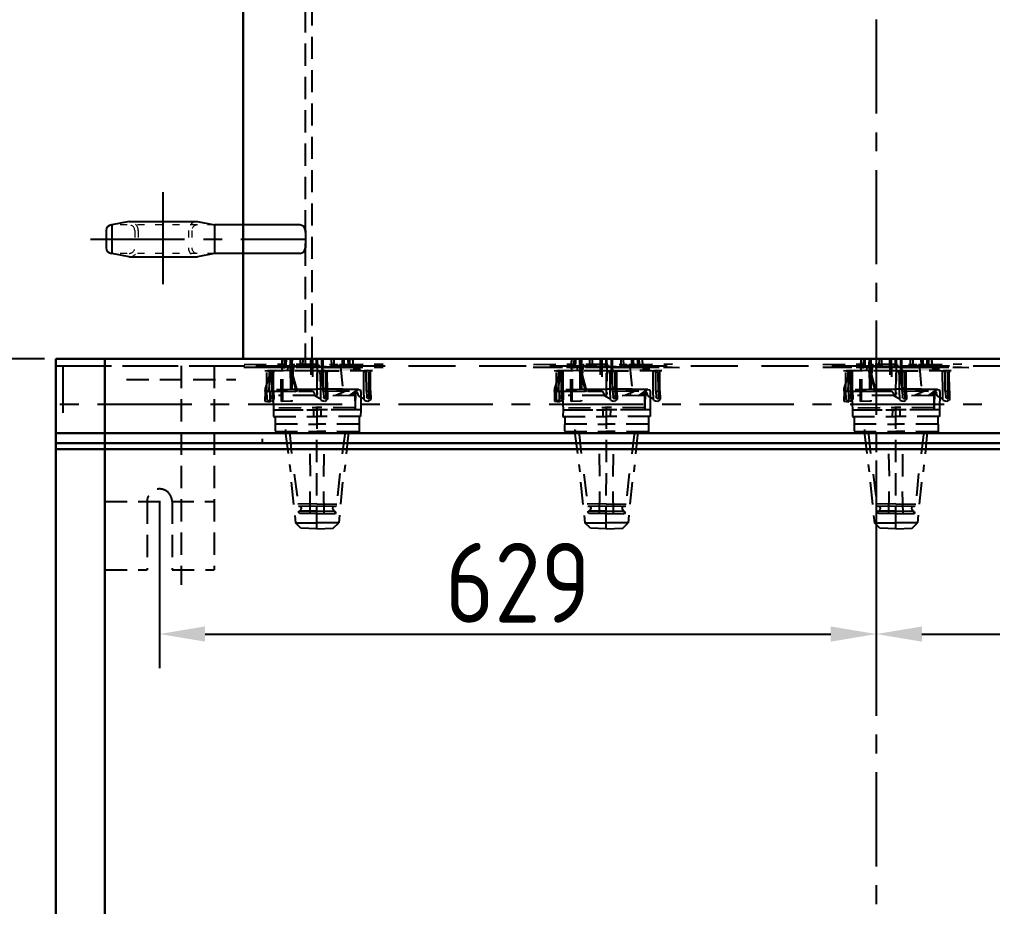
# Model space of a CAD drawing. Header units: millimetres. Extents: x 70841 to 133731, y -170061 to -164340.
# Drawn here: x 127079 to 127933, y -169022 to -168244 of the extents above; entities that cross this region are included whole.
import ezdxf

# ---------------------------------------------------------------- set-up
doc = ezdxf.new("R2010")
doc.units = ezdxf.units.MM
doc.header["$LTSCALE"] = 13
for name, pattern in [('ACAD_ISO03W100', [1.18, 0.47, -0.71]), ('CENTERX2', [101.6, 63.5, -12.7, 12.7, -12.7]), ('DASHED', [0.75, 0.5, -0.25]), ('HIDDEN', [9.525, 6.35, -3.175])]:
    doc.linetypes.add(name, pattern=pattern)
for name, color, linetype in [('1', 4, 'Continuous'), ('粗实线', 4, 'Continuous'), ('细实线', 2, 'Continuous'), ('虚线', 6, 'HIDDEN'), ('铁心虚线', 1, 'DASHED')]:
    doc.layers.add(name, color=color, linetype=linetype)
doc.layers.add('标注、文本', color=3, linetype='Continuous', lineweight=25)
doc.styles.get("Standard").update_dxf_attribs({"font": 'gbenor.shx', "bigfont": 'gbcbig.shx'})
doc.dimstyles.new('1-15', dxfattribs={"dimscale": 20, "dimtxt": 3.5, "dimasz": 2, "dimexe": 1.5, "dimexo": 0.5, "dimgap": 0.5, "dimtad": 1, "dimtoh": 1, "dimdec": 1, "dimdsep": 46, "dimtxsty": 'Standard', "dimcen": 2.5, "dimclrd": 3, "dimclre": 3, "dimclrt": 3, "dimadec": 0, "dimazin": 2, "dimtfac": 1, "dimtdec": 1, "dimtmove": 0, "dimatfit": 2, "dimfxl": 1, "dimarcsym": 0})

# ---------------------------------------------------------------- blocks, each defined once
blk = doc.blocks.new('*D1751')
at = {"layer": 'Defpoints', "color": 0, "transparency": 16777216}
for p in [(127013.43, -168541.39), (127110.77, -168541.39), (127110.77, -169066.39)]:
    blk.add_point(p, dxfattribs=at)
at = {"layer": '标注、文本', "color": 3, "lineweight": -2, "transparency": 16777216}
for p, q in [((127100.77, -168541.39), (126983.43, -168541.39)), ((127013.43, -169026.39), (127013.43, -168581.39)), ((127100.77, -169066.39), (126983.43, -169066.39))]:
    blk.add_line(p, q, dxfattribs=at)
at = {"layer": '标注、文本', "color": 3, "transparency": 16777216}
for points in [[(127006.76, -168581.39), (127020.1, -168581.39), (127013.43, -168541.39)], [(127006.76, -169026.39), (127020.1, -169026.39), (127013.43, -169066.39)]]:
    blk.add_solid(points, dxfattribs=at)
at = {"layer": '标注、文本', "color": 3, "transparency": 16777216, "insert": (126968.43, -168803.89), "char_height": 70, "attachment_point": 5, "rotation": 90}
blk.add_mtext('525', dxfattribs=at)
blk = doc.blocks.new('*D1752')
at = {"layer": 'Defpoints', "color": 0, "transparency": 16777216}
for p in [(127275.27, -167748.39), (126856.66, -169066.39), (127275.27, -169066.39)]:
    blk.add_point(p, dxfattribs=at)
at = {"layer": '标注、文本', "color": 3, "lineweight": -2, "transparency": 16777216}
for p, q in [((127265.27, -167748.39), (126826.66, -167748.39)), ((126856.66, -167788.39), (126856.66, -169026.39)), ((127265.27, -169066.39), (126826.66, -169066.39))]:
    blk.add_line(p, q, dxfattribs=at)
at = {"layer": '标注、文本', "color": 3, "transparency": 16777216}
for points in [[(126849.99, -167788.39), (126863.33, -167788.39), (126856.66, -167748.39)], [(126849.99, -169026.39), (126863.33, -169026.39), (126856.66, -169066.39)]]:
    blk.add_solid(points, dxfattribs=at)
at = {"layer": '标注、文本', "color": 3, "transparency": 16777216, "insert": (126811.66, -168407.39), "char_height": 70, "attachment_point": 5, "rotation": 90}
blk.add_mtext('1318', dxfattribs=at)
blk = doc.blocks.new('*D1754')
at = {"layer": 'Defpoints', "color": 0, "transparency": 16777216}
for p in [(127201.77, -168666.39), (127830.77, -168666.39), (127830.77, -168782.67)]:
    blk.add_point(p, dxfattribs=at)
at = {"layer": '标注、文本', "color": 3, "lineweight": -2, "transparency": 16777216}
for p, q in [((127201.77, -168676.39), (127201.77, -168812.67)), ((127830.77, -168676.39), (127830.77, -168812.67)), ((127241.77, -168782.67), (127790.77, -168782.67))]:
    blk.add_line(p, q, dxfattribs=at)
at = {"layer": '标注、文本', "color": 3, "transparency": 16777216}
for points in [[(127241.77, -168776), (127241.77, -168789.34), (127201.77, -168782.67)], [(127790.77, -168776), (127790.77, -168789.34), (127830.77, -168782.67)]]:
    blk.add_solid(points, dxfattribs=at)
at = {"layer": '标注、文本', "color": 3, "transparency": 16777216, "insert": (127516.27, -168737.67), "char_height": 70, "attachment_point": 5}
blk.add_mtext('629', dxfattribs=at)
blk = doc.blocks.new('*D1755')
at = {"layer": 'Defpoints', "color": 0, "transparency": 16777216}
for p in [(127830.77, -168620.35), (128459.77, -168666.39), (128459.77, -168782.67)]:
    blk.add_point(p, dxfattribs=at)
at = {"layer": '标注、文本', "color": 3, "lineweight": -2, "transparency": 16777216}
for p, q in [((127830.77, -168630.35), (127830.77, -168812.67)), ((128459.77, -168676.39), (128459.77, -168812.67)), ((127870.77, -168782.67), (128419.77, -168782.67))]:
    blk.add_line(p, q, dxfattribs=at)
at = {"layer": '标注、文本', "color": 3, "transparency": 16777216}
for points in [[(127870.77, -168776), (127870.77, -168789.34), (127830.77, -168782.67)], [(128419.77, -168776), (128419.77, -168789.34), (128459.77, -168782.67)]]:
    blk.add_solid(points, dxfattribs=at)
at = {"layer": '标注、文本', "color": 3, "transparency": 16777216, "insert": (128145.27, -168737.67), "char_height": 70, "attachment_point": 5}
blk.add_mtext('629', dxfattribs=at)
blk = doc.blocks.new('*D1766')
at = {"layer": 'Defpoints', "color": 0, "transparency": 16777216}
for p in [(126713.88, -167470.39), (127365.77, -167470.39), (127110.77, -169066.39)]:
    blk.add_point(p, dxfattribs=at)
at = {"layer": '标注、文本', "color": 3, "lineweight": -2, "transparency": 16777216}
for p, q in [((127355.77, -167470.39), (126683.88, -167470.39)), ((126713.88, -169026.39), (126713.88, -167510.39)), ((127100.77, -169066.39), (126683.88, -169066.39))]:
    blk.add_line(p, q, dxfattribs=at)
at = {"layer": '标注、文本', "color": 3, "transparency": 16777216}
for points in [[(126707.21, -167510.39), (126720.54, -167510.39), (126713.88, -167470.39)], [(126707.21, -169026.39), (126720.54, -169026.39), (126713.88, -169066.39)]]:
    blk.add_solid(points, dxfattribs=at)
at = {"layer": '标注、文本', "color": 3, "transparency": 16777216, "insert": (126668.88, -168268.39), "char_height": 70, "attachment_point": 5, "rotation": 90}
blk.add_mtext('1596', dxfattribs=at)

msp = doc.modelspace()

# ---------------------------------------------------------------- hatches: boundary and pattern name
at = {"layer": '铁心虚线', "ltscale": 3}
h = msp.add_hatch(color=6, dxfattribs=at)
h.dxf.hatch_style = 2
h.paths.add_polyline_path([(127339.755, -168548.242), (127371.087, -168548.292), (127371.885, -168551.75)])
h = msp.add_hatch(color=6, dxfattribs=at)
h.dxf.hatch_style = 2
h.paths.add_polyline_path([(127339.755, -168548.242), (127340.553, -168551.699), (127371.885, -168551.75)])
h = msp.add_hatch(color=6, dxfattribs=at)
h.dxf.hatch_style = 2
h.paths.add_polyline_path([(127371.087, -168548.292), (127376.938, -168548.398), (127377.577, -168551.164)])
h = msp.add_hatch(color=6, dxfattribs=at)
h.dxf.hatch_style = 2
h.paths.add_polyline_path([(127371.087, -168548.292), (127371.885, -168551.75), (127377.577, -168551.164)])
h = msp.add_hatch(color=6, dxfattribs=at)
h.dxf.hatch_style = 2
h.paths.add_polyline_path([(127376.938, -168548.398), (127377.577, -168551.164), (127377.629, -168548.238)])
h = msp.add_hatch(color=6, dxfattribs=at)
h.dxf.hatch_style = 2
h.paths.add_polyline_path([(127593.755, -168548.242), (127625.087, -168548.292), (127625.885, -168551.75)])
h = msp.add_hatch(color=6, dxfattribs=at)
h.dxf.hatch_style = 2
h.paths.add_polyline_path([(127593.755, -168548.242), (127594.553, -168551.699), (127625.885, -168551.75)])
h = msp.add_hatch(color=6, dxfattribs=at)
h.dxf.hatch_style = 2
h.paths.add_polyline_path([(127625.087, -168548.292), (127630.938, -168548.398), (127631.577, -168551.164)])
h = msp.add_hatch(color=6, dxfattribs=at)
h.dxf.hatch_style = 2
h.paths.add_polyline_path([(127625.087, -168548.292), (127625.885, -168551.75), (127631.577, -168551.164)])
h = msp.add_hatch(color=6, dxfattribs=at)
h.dxf.hatch_style = 2
h.paths.add_polyline_path([(127630.938, -168548.398), (127631.577, -168551.164), (127631.629, -168548.238)])
h = msp.add_hatch(color=6, dxfattribs=at)
h.dxf.hatch_style = 2
h.paths.add_polyline_path([(127847.755, -168548.242), (127879.087, -168548.292), (127879.885, -168551.75)])
h = msp.add_hatch(color=6, dxfattribs=at)
h.dxf.hatch_style = 2
h.paths.add_polyline_path([(127847.755, -168548.242), (127848.553, -168551.699), (127879.885, -168551.75)])
h = msp.add_hatch(color=6, dxfattribs=at)
h.dxf.hatch_style = 2
h.paths.add_polyline_path([(127879.087, -168548.292), (127884.938, -168548.398), (127885.577, -168551.164)])
h = msp.add_hatch(color=6, dxfattribs=at)
h.dxf.hatch_style = 2
h.paths.add_polyline_path([(127879.087, -168548.292), (127879.885, -168551.75), (127885.577, -168551.164)])
h = msp.add_hatch(color=6, dxfattribs=at)
h.dxf.hatch_style = 2
h.paths.add_polyline_path([(127884.938, -168548.398), (127885.577, -168551.164), (127885.629, -168548.238)])

# ---------------------------------------------------------------- linework, layer by layer
at = {"layer": '1', "color": 1, "linetype": 'CENTERX2', "lineweight": -3, "ltscale": 0.1}
for p, q in [((127830.768, -167715.209), (127830.768, -169154.729)), ((127204.777, -168394.927), (127204.777, -168475.62)), ((127141.156, -168436.262), (127329.768, -168436.262)), ((128550.768, -168581.39), (127110.768, -168581.39))]:
    msp.add_line(p, q, dxfattribs=at)
at = {"layer": '标注、文本'}
for p, q in [((127175.027, -168420.762), (127160.027, -168423.762)), ((127175.027, -168420.762), (127235.027, -168420.762)), ((127235.027, -168420.762), (127250.027, -168423.762)), ((127154.786, -168428.762), (127154.786, -168443.762)), ((127160.027, -168423.762), (127160.027, -168448.762)), ((127324.768, -168423.762), (127250.027, -168423.762)), ((127250.027, -168423.762), (127250.027, -168448.762)), ((127329.768, -168428.762), (127329.768, -168443.762)), ((127175.027, -168451.762), (127160.027, -168448.762)), ((127250.027, -168448.762), (127235.027, -168451.762)), ((127324.768, -168448.762), (127250.027, -168448.762)), ((127175.027, -168451.762), (127235.027, -168451.762))]:
    msp.add_line(p, q, dxfattribs=at)
at = {"layer": '标注、文本', "color": 2, "linetype": 'ACAD_ISO03W100', "lineweight": 18}
for p, q in [((127250.027, -168423.762), (127159.786, -168423.762)), ((127180.027, -168428.762), (127180.027, -168443.762)), ((127183.027, -168428.762), (127183.027, -168443.762)), ((127227.027, -168428.762), (127227.027, -168443.762)), ((127230.027, -168428.762), (127230.027, -168443.762)), ((127250.027, -168448.762), (127159.786, -168448.762))]:
    msp.add_line(p, q, dxfattribs=at)
for centre, radius, start, end in [((127175.027, -168428.762), 8, 0, 90), ((127235.027, -168428.762), 8, 90, 180), ((127175.027, -168428.762), 5, 0, 90), ((127235.027, -168428.762), 5, 90, 180), ((127175.027, -168443.762), 5, 270, 0), ((127175.027, -168443.762), 8, 270, 0), ((127235.027, -168443.762), 8, 180, 270), ((127235.027, -168443.762), 5, 180, 270)]:
    msp.add_arc(centre, radius, start, end, dxfattribs=at)
at = {"layer": '标注、文本'}
for centre, start, end in [((127159.786, -168428.762), 90, 180), ((127324.768, -168428.762), 0, 90), ((127159.786, -168443.762), 180, 270), ((127324.768, -168443.762), 270, 0)]:
    msp.add_arc(centre, 5, start, end, dxfattribs=at)
at = {"layer": '粗实线', "lineweight": 30}
for p, q in [((127275.268, -167748.39), (127275.268, -168541.39)), ((127110.768, -168541.39), (128550.768, -168541.39)), ((127110.768, -168541.39), (127110.768, -168606.39)), ((127110.768, -168541.39), (127110.768, -169066.39)), ((127153.768, -168541.39), (127153.768, -169066.39)), ((127110.768, -168606.39), (128550.768, -168606.39))]:
    msp.add_line(p, q, dxfattribs=at)
at = {"layer": '细实线', "color": 4, "lineweight": 30}
for p, q in [((127110.768, -168615.347), (128550.768, -168615.347)), ((127110.768, -168620.347), (128550.768, -168620.347))]:
    msp.add_line(p, q, dxfattribs=at)
at = {"layer": '虚线', "ltscale": 0.5}
for p, q in [((127110.768, -168547.39), (128550.768, -168547.39)), ((127116.768, -168547.39), (127116.768, -168606.39))]:
    msp.add_line(p, q, dxfattribs=at)
at = {"layer": '铁心虚线', "color": 6, "ltscale": 3}
for p, q in [((127329.768, -168547.39), (127329.768, -167805.39)), ((127335.768, -168541.39), (127335.768, -167811.39)), ((127339.768, -168690.271), (127340.085, -168541.39)), ((127593.768, -168690.271), (127594.085, -168541.39)), ((127847.768, -168690.271), (127848.085, -168541.39)), ((127110.768, -168547.39), (127319.62, -168547.39)), ((127153.768, -168547.39), (127153.768, -168726.39)), ((127220.768, -168547.39), (127220.768, -168739.39)), ((127249.768, -168547.39), (127249.768, -168726.39)), ((127172.768, -168559.39), (127268.768, -168559.39)), ((127291.729, -168611.347), (127291.729, -168615.347)), ((127153.768, -168666.39), (127249.768, -168666.39)), ((127190.768, -168666.39), (127190.768, -168726.39)), ((127201.768, -168666.39), (127201.768, -168726.39)), ((127212.768, -168666.39), (127212.768, -168726.39)), ((127153.768, -168726.39), (127190.768, -168726.39)), ((127212.768, -168726.39), (127249.768, -168726.39))]:
    msp.add_line(p, q, dxfattribs=at)
for points in [[(127309.247, -168541.39), (127308.955, -168547.34)], [(127334.809, -168555.211), (127334.649, -168541.39)], [(127335.945, -168541.39), (127335.979, -168557.126)], [(127344.03, -168541.39), (127344.065, -168557.444)], [(127345.128, -168555.742), (127345.285, -168541.39)], [(127371.226, -168541.39), (127371.618, -168547.441)], [(127563.247, -168541.39), (127562.955, -168547.34)], [(127588.809, -168555.211), (127588.649, -168541.39)], [(127589.945, -168541.39), (127589.979, -168557.126)], [(127598.03, -168541.39), (127598.065, -168557.444)], [(127599.128, -168555.742), (127599.285, -168541.39)], [(127625.226, -168541.39), (127625.618, -168547.441)], [(127817.247, -168541.39), (127816.955, -168547.34)], [(127842.809, -168555.211), (127842.649, -168541.39)], [(127843.945, -168541.39), (127843.979, -168557.126)], [(127852.03, -168541.39), (127852.065, -168557.444)], [(127853.128, -168555.742), (127853.285, -168541.39)], [(127879.226, -168541.39), (127879.618, -168547.441)], [(127281.778, -168548.558), (127318.961, -168548.714)], [(127297.778, -168548.558), (127334.961, -168548.714)], [(127339.755, -168548.242), (127308.423, -168548.192), (127308.955, -168547.34), (127340.287, -168547.391)], [(127314.439, -168551.215), (127314.652, -168548.981), (127308.96, -168549.567), (127309.439, -168551.641)], [(127319.488, -168545.637), (127317.362, -168567.979)], [(127339.755, -168548.242), (127371.087, -168548.292), (127371.618, -168547.441), (127340.287, -168547.391)], [(127339.862, -168551.859), (127377.577, -168551.164), (127377.629, -168548.238), (127339.755, -168548.242)], [(127344.223, -168548.667), (127372.629, -168548.664)], [(127360.288, -168545.686), (127362.471, -168567.762)], [(127535.778, -168548.558), (127572.961, -168548.714)], [(127593.755, -168548.242), (127562.423, -168548.192), (127562.955, -168547.34), (127594.287, -168547.391)], [(127568.439, -168551.215), (127568.652, -168548.981), (127562.96, -168549.567), (127563.439, -168551.641)], [(127573.488, -168545.637), (127571.362, -168567.979)], [(127593.755, -168548.242), (127625.087, -168548.292), (127625.618, -168547.441), (127594.287, -168547.391)], [(127593.862, -168551.859), (127631.577, -168551.164), (127631.629, -168548.238), (127593.755, -168548.242)], [(127598.223, -168548.667), (127626.629, -168548.664)], [(127614.288, -168545.686), (127616.471, -168567.762)], [(127620.778, -168548.558), (127657.961, -168548.714)], [(127789.778, -168548.558), (127826.961, -168548.714)], [(127847.755, -168548.242), (127816.423, -168548.192), (127816.955, -168547.34), (127848.287, -168547.391)], [(127822.439, -168551.215), (127822.652, -168548.981), (127816.96, -168549.567), (127817.439, -168551.641)], [(127827.488, -168545.637), (127825.362, -168567.979)], [(127847.755, -168548.242), (127879.087, -168548.292), (127879.618, -168547.441), (127848.287, -168547.391)], [(127847.862, -168551.859), (127885.577, -168551.164), (127885.629, -168548.238), (127847.755, -168548.242)], [(127852.223, -168548.667), (127880.629, -168548.664)], [(127868.288, -168545.686), (127870.471, -168567.762)], [(127874.778, -168548.558), (127911.961, -168548.714)], [(127294.119, -168551.536), (127296.353, -168551.749), (127297.896, -168552.121), (127298.215, -168553.504)], [(127294.435, -168569.63), (127294.648, -168567.396), (127299.753, -168551.65)], [(127303.588, -168551.535), (127296.353, -168551.749)], [(127339.862, -168551.859), (127299.753, -168551.65), (127297.361, -168569.683)], [(127298.428, -168551.27), (127300.13, -168552.333), (127300.45, -168553.717)], [(127301.833, -168553.397), (127302.205, -168551.855), (127303.588, -168551.535)], [(127315.982, -168551.587), (127321.037, -168567.173), (127320.825, -168569.407)], [(127317.365, -168551.268), (127321.888, -168567.705), (127322.367, -168569.779), (127320.133, -168569.567)], [(127339.862, -168551.859), (127379.119, -168551.536), (127380.662, -168551.908), (127380.981, -168553.291)], [(127343.479, -168551.752), (127345.022, -168552.124), (127345.341, -168553.507)], [(127345.553, -168551.273), (127347.256, -168552.337), (127347.575, -168553.72)], [(127348.958, -168553.401), (127349.33, -168551.858), (127350.713, -168551.539)], [(127379.119, -168551.536), (127381.353, -168551.749), (127382.896, -168552.121), (127383.215, -168553.504)], [(127388.588, -168551.535), (127381.353, -168551.749)], [(127383.428, -168551.27), (127385.13, -168552.333), (127385.45, -168553.717)], [(127386.833, -168553.397), (127387.205, -168551.855), (127388.588, -168551.535)], [(127548.119, -168551.536), (127550.353, -168551.749), (127551.896, -168552.121), (127552.215, -168553.504)], [(127548.435, -168569.63), (127548.648, -168567.396), (127553.753, -168551.65)], [(127557.588, -168551.535), (127550.353, -168551.749)], [(127593.862, -168551.859), (127553.753, -168551.65), (127551.361, -168569.683)], [(127552.428, -168551.27), (127554.13, -168552.333), (127554.45, -168553.717)], [(127555.833, -168553.397), (127556.205, -168551.855), (127557.588, -168551.535)], [(127569.982, -168551.587), (127575.037, -168567.173), (127574.825, -168569.407)], [(127571.365, -168551.268), (127575.888, -168567.705), (127576.367, -168569.779), (127574.133, -168569.567)], [(127593.862, -168551.859), (127633.119, -168551.536), (127634.662, -168551.908), (127634.981, -168553.291)], [(127597.479, -168551.752), (127599.022, -168552.124), (127599.341, -168553.507)], [(127599.553, -168551.273), (127601.256, -168552.337), (127601.575, -168553.72)], [(127602.958, -168553.401), (127603.33, -168551.858), (127604.713, -168551.539)], [(127633.119, -168551.536), (127635.353, -168551.749), (127636.896, -168552.121), (127637.215, -168553.504)], [(127642.588, -168551.535), (127635.353, -168551.749)], [(127637.428, -168551.27), (127639.13, -168552.333), (127639.45, -168553.717)], [(127640.833, -168553.397), (127641.205, -168551.855), (127642.588, -168551.535)], [(127802.119, -168551.536), (127804.353, -168551.749), (127805.896, -168552.121), (127806.215, -168553.504)], [(127802.435, -168569.63), (127802.648, -168567.396), (127807.753, -168551.65)], [(127811.588, -168551.535), (127804.353, -168551.749)], [(127847.862, -168551.859), (127807.753, -168551.65), (127805.361, -168569.683)], [(127806.428, -168551.27), (127808.13, -168552.333), (127808.45, -168553.717)], [(127809.833, -168553.397), (127810.205, -168551.855), (127811.588, -168551.535)], [(127823.982, -168551.587), (127829.037, -168567.173), (127828.825, -168569.407)], [(127825.365, -168551.268), (127829.888, -168567.705), (127830.367, -168569.779), (127828.133, -168569.567)], [(127847.862, -168551.859), (127887.119, -168551.536), (127888.662, -168551.908), (127888.981, -168553.291)], [(127851.479, -168551.752), (127853.022, -168552.124), (127853.341, -168553.507)], [(127853.553, -168551.273), (127855.256, -168552.337), (127855.575, -168553.72)], [(127856.958, -168553.401), (127857.33, -168551.858), (127858.713, -168551.539)], [(127887.119, -168551.536), (127889.353, -168551.749), (127890.896, -168552.121), (127891.215, -168553.504)], [(127896.588, -168551.535), (127889.353, -168551.749)], [(127891.428, -168551.27), (127893.13, -168552.333), (127893.45, -168553.717)], [(127894.833, -168553.397), (127895.205, -168551.855), (127896.588, -168551.535)], [(127317.362, -168567.979), (127339.916, -168567.871)], [(127373.27, -168570.368), (127374.333, -168568.665), (127376.408, -168568.186), (127377.951, -168568.558), (127378.429, -168570.633), (127378.325, -168585.953), (127378.219, -168591.804), (127339.653, -168591.968)], [(127571.362, -168567.979), (127593.916, -168567.871)], [(127627.27, -168570.368), (127628.333, -168568.665), (127630.408, -168568.186), (127631.951, -168568.558), (127632.429, -168570.633), (127632.325, -168585.953), (127632.219, -168591.804), (127593.653, -168591.968)], [(127825.362, -168567.979), (127847.916, -168567.871)], [(127881.27, -168570.368), (127882.333, -168568.665), (127884.408, -168568.186), (127885.951, -168568.558), (127886.429, -168570.633), (127886.325, -168585.953), (127886.219, -168591.804), (127847.653, -168591.968)], [(127294.435, -168569.63), (127294.277, -168578.407), (127298.745, -168578.832), (127298.744, -168569.364)], [(127294.435, -168569.63), (127335.927, -168569.52), (127336.778, -168570.052), (127337.789, -168571.275)], [(127299.654, -168578.665), (127298.111, -168578.293), (127296.569, -168577.92), (127296.249, -168576.537)], [(127300.558, -168576.271), (127299.015, -168575.899), (127298.696, -168574.516)], [(127302.101, -168576.643), (127301.569, -168577.494), (127299.654, -168578.665)], [(127301.138, -168570.268), (127301.884, -168586.12), (127301.778, -168591.971), (127339.653, -168591.968)], [(127301.887, -168569.409), (127302.101, -168576.643)], [(127338.268, -168573.35), (127306.245, -168573.459)], [(127343.375, -168576.541), (127338.428, -168574.041), (127337.789, -168571.275)], [(127349.013, -168569.412), (127373.801, -168569.516), (127373.537, -168584.145), (127373.165, -168585.688), (127371.782, -168586.007), (127339.759, -168586.116)], [(127346.78, -168578.668), (127345.237, -168578.296), (127343.694, -168577.924), (127343.375, -168576.541)], [(127345.396, -168569.519), (127347.63, -168569.732)], [(127345.396, -168569.519), (127347.63, -168569.732)], [(127347.684, -168576.275), (127346.141, -168575.902), (127345.822, -168574.519)], [(127349.226, -168576.647), (127348.003, -168577.658), (127346.78, -168578.668)], [(127349.013, -168569.412), (127373.801, -168569.516), (127374.653, -168570.048), (127375.663, -168571.272)], [(127349.013, -168569.412), (127349.226, -168576.647)], [(127373.589, -168571.751), (127373.801, -168569.516), (127373.217, -168573.293), (127349.279, -168573.721)], [(127381.249, -168576.537), (127376.302, -168574.038), (127375.663, -168571.272)], [(127384.654, -168578.665), (127383.111, -168578.293), (127381.569, -168577.92), (127381.249, -168576.537)], [(127385.558, -168576.271), (127384.015, -168575.899), (127383.696, -168574.516)], [(127387.101, -168576.643), (127386.569, -168577.494), (127384.654, -168578.665)], [(127386.887, -168569.409), (127387.101, -168576.643)], [(127548.435, -168569.63), (127548.277, -168578.407), (127552.745, -168578.832), (127552.744, -168569.364)], [(127548.435, -168569.63), (127589.927, -168569.52), (127590.778, -168570.052), (127591.789, -168571.275)], [(127553.654, -168578.665), (127552.111, -168578.293), (127550.569, -168577.92), (127550.249, -168576.537)], [(127554.558, -168576.271), (127553.015, -168575.899), (127552.696, -168574.516)], [(127556.101, -168576.643), (127555.569, -168577.494), (127553.654, -168578.665)], [(127555.138, -168570.268), (127555.884, -168586.12), (127555.778, -168591.971), (127593.653, -168591.968)], [(127555.887, -168569.409), (127556.101, -168576.643)], [(127592.268, -168573.35), (127560.245, -168573.459)], [(127597.375, -168576.541), (127592.428, -168574.041), (127591.789, -168571.275)], [(127603.013, -168569.412), (127627.801, -168569.516), (127627.537, -168584.145), (127627.165, -168585.688), (127625.782, -168586.007), (127593.759, -168586.116)], [(127600.78, -168578.668), (127599.237, -168578.296), (127597.694, -168577.924), (127597.375, -168576.541)], [(127599.396, -168569.519), (127601.63, -168569.732)], [(127599.396, -168569.519), (127601.63, -168569.732)], [(127601.684, -168576.275), (127600.141, -168575.902), (127599.822, -168574.519)], [(127603.226, -168576.647), (127602.003, -168577.658), (127600.78, -168578.668)], [(127603.013, -168569.412), (127627.801, -168569.516), (127628.653, -168570.048), (127629.663, -168571.272)], [(127603.013, -168569.412), (127603.226, -168576.647)], [(127627.589, -168571.751), (127627.801, -168569.516), (127627.217, -168573.293), (127603.279, -168573.721)], [(127635.249, -168576.537), (127630.302, -168574.038), (127629.663, -168571.272)], [(127638.654, -168578.665), (127637.111, -168578.293), (127635.569, -168577.92), (127635.249, -168576.537)], [(127639.558, -168576.271), (127638.015, -168575.899), (127637.696, -168574.516)], [(127641.101, -168576.643), (127640.569, -168577.494), (127638.654, -168578.665)], [(127640.887, -168569.409), (127641.101, -168576.643)], [(127802.435, -168569.63), (127802.277, -168578.407), (127806.745, -168578.832), (127806.744, -168569.364)], [(127802.435, -168569.63), (127843.927, -168569.52), (127844.778, -168570.052), (127845.789, -168571.275)], [(127807.654, -168578.665), (127806.111, -168578.293), (127804.569, -168577.92), (127804.249, -168576.537)], [(127808.558, -168576.271), (127807.015, -168575.899), (127806.696, -168574.516)], [(127810.101, -168576.643), (127809.569, -168577.494), (127807.654, -168578.665)], [(127809.138, -168570.268), (127809.884, -168586.12), (127809.778, -168591.971), (127847.653, -168591.968)], [(127809.887, -168569.409), (127810.101, -168576.643)], [(127846.268, -168573.35), (127814.245, -168573.459)], [(127851.375, -168576.541), (127846.428, -168574.041), (127845.789, -168571.275)], [(127857.013, -168569.412), (127881.801, -168569.516), (127881.537, -168584.145), (127881.165, -168585.688), (127879.782, -168586.007), (127847.759, -168586.116)], [(127854.78, -168578.668), (127853.237, -168578.296), (127851.694, -168577.924), (127851.375, -168576.541)], [(127853.396, -168569.519), (127855.63, -168569.732)], [(127853.396, -168569.519), (127855.63, -168569.732)], [(127855.684, -168576.275), (127854.141, -168575.902), (127853.822, -168574.519)], [(127857.226, -168576.647), (127856.003, -168577.658), (127854.78, -168578.668)], [(127857.013, -168569.412), (127881.801, -168569.516), (127882.653, -168570.048), (127883.663, -168571.272)], [(127857.013, -168569.412), (127857.226, -168576.647)], [(127881.589, -168571.751), (127881.801, -168569.516), (127881.217, -168573.293), (127857.279, -168573.721)], [(127889.249, -168576.537), (127884.302, -168574.038), (127883.663, -168571.272)], [(127892.654, -168578.665), (127891.111, -168578.293), (127889.569, -168577.92), (127889.249, -168576.537)], [(127893.558, -168576.271), (127892.015, -168575.899), (127891.696, -168574.516)], [(127895.101, -168576.643), (127894.569, -168577.494), (127892.654, -168578.665)], [(127894.887, -168569.409), (127895.101, -168576.643)], [(127301.778, -168591.971), (127303.321, -168592.343), (127303.269, -168604.738), (127339.76, -168605.054)], [(127376.836, -168592.124), (127376.943, -168605.21), (127339.76, -168605.054)], [(127555.778, -168591.971), (127557.321, -168592.343), (127557.269, -168604.738), (127593.76, -168605.054)], [(127630.836, -168592.124), (127630.943, -168605.21), (127593.76, -168605.054)], [(127809.778, -168591.971), (127811.321, -168592.343), (127811.269, -168604.738), (127847.76, -168605.054)], [(127884.836, -168592.124), (127884.943, -168605.21), (127847.76, -168605.054)], [(127303.215, -168598.195), (127339.707, -168598.511)], [(127557.215, -168598.195), (127593.707, -168598.511)], [(127811.215, -168598.195), (127847.707, -168598.511)], [(127312.418, -168603.354), (127312.046, -168604.897), (127316.571, -168640.27)], [(127367.475, -168605.21), (127363.914, -168640.266)], [(127566.418, -168603.354), (127566.046, -168604.897), (127570.571, -168640.27)], [(127621.475, -168605.21), (127617.914, -168640.266)], [(127820.418, -168603.354), (127820.046, -168604.897), (127824.571, -168640.27)], [(127875.475, -168605.21), (127871.914, -168640.266)], [(127334.232, -168644.205), (127333.804, -168620.268)], [(127345.935, -168644.417), (127346.198, -168620.32)], [(127588.232, -168644.205), (127587.804, -168620.268)], [(127599.935, -168644.417), (127600.198, -168620.32)], [(127842.232, -168644.205), (127841.804, -168620.268)], [(127853.935, -168644.417), (127854.198, -168620.32)], [(127319.975, -168642.398), (127323.595, -168670.697)], [(127359.924, -168641.915), (127357.001, -168670.268)], [(127573.975, -168642.398), (127577.595, -168670.697)], [(127613.924, -168641.915), (127611.001, -168670.268)], [(127827.975, -168642.398), (127831.595, -168670.697)], [(127867.924, -168641.915), (127865.001, -168670.268)], [(127317.263, -168649.579), (127321.097, -168685.113), (127340.034, -168685.111)], [(127333.809, -168677.079), (127334.073, -168652.982)], [(127362.372, -168649.362), (127358.971, -168685.109), (127340.034, -168685.111)], [(127346.204, -168677.131), (127345.776, -168653.194)], [(127571.263, -168649.579), (127575.097, -168685.113), (127594.034, -168685.111)], [(127587.809, -168677.079), (127588.073, -168652.982)], [(127616.372, -168649.362), (127612.971, -168685.109), (127594.034, -168685.111)], [(127600.204, -168677.131), (127599.776, -168653.194)], [(127825.263, -168649.579), (127829.097, -168685.113), (127848.034, -168685.111)], [(127841.809, -168677.079), (127842.073, -168652.982)], [(127870.372, -168649.362), (127866.971, -168685.109), (127848.034, -168685.111)], [(127854.204, -168677.131), (127853.776, -168653.194)], [(127324.287, -168670.537), (127325.83, -168670.91), (127326.149, -168672.293), (127325.777, -168673.835), (127324.553, -168674.846)], [(127355.193, -168675.056), (127354.182, -168673.833), (127353.863, -168672.45), (127354.235, -168670.907), (127356.31, -168670.428)], [(127578.287, -168670.537), (127579.83, -168670.91), (127580.149, -168672.293), (127579.777, -168673.835), (127578.553, -168674.846)], [(127609.193, -168675.056), (127608.182, -168673.833), (127607.863, -168672.45), (127608.235, -168670.907), (127610.31, -168670.428)], [(127832.287, -168670.537), (127833.83, -168670.91), (127834.149, -168672.293), (127833.777, -168673.835), (127832.553, -168674.846)], [(127863.193, -168675.056), (127862.182, -168673.833), (127861.863, -168672.45), (127862.235, -168670.907), (127864.31, -168670.428)], [(127324.021, -168675.697), (127323.862, -168675.006), (127324.553, -168674.846)], [(127340.352, -168677.026), (127325.032, -168676.921), (127324.181, -168676.389), (127324.021, -168675.697)], [(127356.204, -168676.279), (127356.364, -168676.971), (127354.981, -168677.29)], [(127355.193, -168675.056), (127356.044, -168675.588), (127356.204, -168676.279)], [(127578.021, -168675.697), (127577.862, -168675.006), (127578.553, -168674.846)], [(127594.352, -168677.026), (127579.032, -168676.921), (127578.181, -168676.389), (127578.021, -168675.697)], [(127610.204, -168676.279), (127610.364, -168676.971), (127608.981, -168677.29)], [(127609.193, -168675.056), (127610.044, -168675.588), (127610.204, -168676.279)], [(127832.021, -168675.697), (127831.862, -168675.006), (127832.553, -168674.846)], [(127848.352, -168677.026), (127833.032, -168676.921), (127832.181, -168676.389), (127832.021, -168675.697)], [(127864.204, -168676.279), (127864.364, -168676.971), (127862.981, -168677.29)], [(127863.193, -168675.056), (127864.044, -168675.588), (127864.204, -168676.279)], [(127339.768, -168690.271), (127325.831, -168689.847), (127321.097, -168685.113)], [(127339.768, -168690.271), (127354.237, -168689.844), (127358.971, -168685.109)], [(127593.768, -168690.271), (127579.831, -168689.847), (127575.097, -168685.113)], [(127593.768, -168690.271), (127608.237, -168689.844), (127612.971, -168685.109)], [(127847.768, -168690.271), (127833.831, -168689.847), (127829.097, -168685.113)], [(127847.768, -168690.271), (127862.237, -168689.844), (127866.971, -168685.109)]]:
    msp.add_lwpolyline(points, dxfattribs=at)
for points in [[(127316.509, -168548.51), (127316.831, -168578.299), (127308.905, -168578.672), (127308.423, -168548.192)], [(127318.11, -168548.183), (127317.9, -168578.823), (127309.814, -168578.504), (127310.184, -168548.556)], [(127570.509, -168548.51), (127570.831, -168578.299), (127562.905, -168578.672), (127562.423, -168548.192)], [(127572.11, -168548.183), (127571.9, -168578.823), (127563.814, -168578.504), (127564.184, -168548.556)], [(127824.509, -168548.51), (127824.831, -168578.299), (127816.905, -168578.672), (127816.423, -168548.192)], [(127826.11, -168548.183), (127825.9, -168578.823), (127817.814, -168578.504), (127818.184, -168548.556)]]:
    msp.add_lwpolyline(points, close=True, dxfattribs=at)
msp.add_arc((127201.768, -168666.39), 11, 0, 180, dxfattribs=at)
for points in [[(127309.247, -168541.39), (127309.071, -168544.967), (127308.955, -168547.34), (127308.955, -168547.34)], [(127311.567, -168541.39), (127311.34, -168545.091), (127311.189, -168547.553), (127311.189, -168547.553)], [(127312.859, -168541.39), (127312.686, -168544.907), (127312.572, -168547.234), (127312.572, -168547.234)], [(127316.471, -168541.39), (127316.301, -168544.848), (127316.19, -168547.127), (127316.19, -168547.127)], [(127318.106, -168541.39), (127317.882, -168545.061), (127317.732, -168547.499), (127317.732, -168547.499)], [(127325.255, -168541.39), (127325.082, -168544.936), (127324.967, -168547.286), (127324.967, -168547.286)], [(127327.47, -168541.39), (127327.309, -168545.059), (127327.201, -168547.498), (127327.201, -168547.498)], [(127339.595, -168547.55), (127339.595, -168547.55), (127339.595, -168544.797), (127339.595, -168541.39)], [(127340.133, -168541.39), (127340.148, -168550.655), (127340.183, -168572.179), (127340.183, -168572.179)], [(127340.287, -168547.391), (127340.287, -168547.391), (127340.287, -168544.723), (127340.286, -168541.39)], [(127352.396, -168541.39), (127352.567, -168545.028), (127352.681, -168547.443), (127352.681, -168547.443)], [(127354.62, -168541.39), (127354.797, -168545.146), (127354.915, -168547.655), (127354.915, -168547.655)], [(127361.865, -168541.39), (127362.036, -168545.027), (127362.15, -168547.442), (127362.15, -168547.442)], [(127363.39, -168541.39), (127363.571, -168545.234), (127363.692, -168547.814), (127363.692, -168547.814)], [(127367.012, -168541.39), (127367.19, -168545.175), (127367.31, -168547.707), (127367.31, -168547.707)], [(127368.41, -168541.39), (127368.58, -168544.997), (127368.693, -168547.388), (127368.693, -168547.388)], [(127371.226, -168541.39), (127371.462, -168545.026), (127371.618, -168547.441), (127371.618, -168547.441)], [(127563.247, -168541.39), (127563.071, -168544.967), (127562.955, -168547.34), (127562.955, -168547.34)], [(127565.567, -168541.39), (127565.34, -168545.091), (127565.189, -168547.553), (127565.189, -168547.553)], [(127566.859, -168541.39), (127566.686, -168544.907), (127566.572, -168547.234), (127566.572, -168547.234)], [(127570.471, -168541.39), (127570.301, -168544.848), (127570.19, -168547.127), (127570.19, -168547.127)], [(127572.106, -168541.39), (127571.882, -168545.061), (127571.732, -168547.499), (127571.732, -168547.499)], [(127579.255, -168541.39), (127579.082, -168544.936), (127578.967, -168547.286), (127578.967, -168547.286)], [(127581.47, -168541.39), (127581.309, -168545.059), (127581.201, -168547.498), (127581.201, -168547.498)], [(127593.595, -168547.55), (127593.595, -168547.55), (127593.595, -168544.797), (127593.595, -168541.39)], [(127594.133, -168541.39), (127594.148, -168550.655), (127594.183, -168572.179), (127594.183, -168572.179)], [(127594.287, -168547.391), (127594.287, -168547.391), (127594.287, -168544.723), (127594.286, -168541.39)], [(127606.396, -168541.39), (127606.567, -168545.028), (127606.681, -168547.443), (127606.681, -168547.443)], [(127608.62, -168541.39), (127608.797, -168545.146), (127608.915, -168547.655), (127608.915, -168547.655)], [(127615.865, -168541.39), (127616.036, -168545.027), (127616.15, -168547.442), (127616.15, -168547.442)], [(127617.39, -168541.39), (127617.571, -168545.234), (127617.692, -168547.814), (127617.692, -168547.814)], [(127621.012, -168541.39), (127621.19, -168545.175), (127621.31, -168547.707), (127621.31, -168547.707)], [(127622.41, -168541.39), (127622.58, -168544.997), (127622.693, -168547.388), (127622.693, -168547.388)], [(127625.226, -168541.39), (127625.462, -168545.026), (127625.618, -168547.441), (127625.618, -168547.441)], [(127817.247, -168541.39), (127817.071, -168544.967), (127816.955, -168547.34), (127816.955, -168547.34)], [(127819.567, -168541.39), (127819.34, -168545.091), (127819.189, -168547.553), (127819.189, -168547.553)], [(127820.859, -168541.39), (127820.686, -168544.907), (127820.572, -168547.234), (127820.572, -168547.234)], [(127824.471, -168541.39), (127824.301, -168544.848), (127824.19, -168547.127), (127824.19, -168547.127)], [(127826.106, -168541.39), (127825.882, -168545.061), (127825.732, -168547.499), (127825.732, -168547.499)], [(127833.255, -168541.39), (127833.082, -168544.936), (127832.967, -168547.286), (127832.967, -168547.286)], [(127835.47, -168541.39), (127835.309, -168545.059), (127835.201, -168547.498), (127835.201, -168547.498)], [(127847.595, -168547.55), (127847.595, -168547.55), (127847.595, -168544.797), (127847.595, -168541.39)], [(127848.133, -168541.39), (127848.148, -168550.655), (127848.183, -168572.179), (127848.183, -168572.179)], [(127848.287, -168547.391), (127848.287, -168547.391), (127848.287, -168544.723), (127848.286, -168541.39)], [(127860.396, -168541.39), (127860.567, -168545.028), (127860.681, -168547.443), (127860.681, -168547.443)], [(127862.62, -168541.39), (127862.797, -168545.146), (127862.915, -168547.655), (127862.915, -168547.655)], [(127869.865, -168541.39), (127870.036, -168545.027), (127870.15, -168547.442), (127870.15, -168547.442)], [(127871.39, -168541.39), (127871.571, -168545.234), (127871.692, -168547.814), (127871.692, -168547.814)], [(127875.012, -168541.39), (127875.19, -168545.175), (127875.31, -168547.707), (127875.31, -168547.707)], [(127876.41, -168541.39), (127876.58, -168544.997), (127876.693, -168547.388), (127876.693, -168547.388)], [(127879.226, -168541.39), (127879.462, -168545.026), (127879.618, -168547.441), (127879.618, -168547.441)], [(127275.709, -168548.461), (127275.709, -168548.461), (127312.892, -168548.617), (127312.892, -168548.617)], [(127275.921, -168546.226), (127275.921, -168546.226), (127312.945, -168545.691), (127312.945, -168545.691)], [(127321.669, -168548.775), (127321.669, -168548.775), (127358.001, -168548.4), (127358.001, -168548.4)], [(127321.722, -168545.85), (127321.722, -168545.85), (127358.213, -168546.165), (127358.213, -168546.165)], [(127360.709, -168548.461), (127360.709, -168548.461), (127397.892, -168548.617), (127397.892, -168548.617)], [(127360.921, -168546.226), (127360.921, -168546.226), (127397.945, -168545.691), (127397.945, -168545.691)], [(127529.709, -168548.461), (127529.709, -168548.461), (127566.892, -168548.617), (127566.892, -168548.617)], [(127529.921, -168546.226), (127529.921, -168546.226), (127566.945, -168545.691), (127566.945, -168545.691)], [(127575.669, -168548.775), (127575.669, -168548.775), (127612.001, -168548.4), (127612.001, -168548.4)], [(127575.722, -168545.85), (127575.722, -168545.85), (127612.213, -168546.165), (127612.213, -168546.165)], [(127614.709, -168548.461), (127614.709, -168548.461), (127651.892, -168548.617), (127651.892, -168548.617)], [(127614.921, -168546.226), (127614.921, -168546.226), (127651.945, -168545.691), (127651.945, -168545.691)], [(127783.709, -168548.461), (127783.709, -168548.461), (127820.892, -168548.617), (127820.892, -168548.617)], [(127783.921, -168546.226), (127783.921, -168546.226), (127820.945, -168545.691), (127820.945, -168545.691)], [(127829.669, -168548.775), (127829.669, -168548.775), (127866.001, -168548.4), (127866.001, -168548.4)], [(127829.722, -168545.85), (127829.722, -168545.85), (127866.213, -168546.165), (127866.213, -168546.165)], [(127868.709, -168548.461), (127868.709, -168548.461), (127905.892, -168548.617), (127905.892, -168548.617)], [(127868.921, -168546.226), (127868.921, -168546.226), (127905.945, -168545.691), (127905.945, -168545.691)], [(127296.036, -168569.303), (127296.036, -168569.303), (127295.981, -168553.291), (127295.981, -168553.291)], [(127298.27, -168569.515), (127298.27, -168569.515), (127298.215, -168553.504), (127298.215, -168553.504)], [(127300.504, -168569.728), (127300.504, -168569.728), (127300.45, -168553.717), (127300.45, -168553.717)], [(127301.887, -168569.409), (127301.887, -168569.409), (127301.833, -168553.397), (127301.833, -168553.397)], [(127303.588, -168551.535), (127303.588, -168551.535), (127317.365, -168551.268), (127317.365, -168551.268)], [(127342.256, -168552.763), (127342.256, -168552.763), (127345.768, -168567.976), (127345.768, -168567.976)], [(127343.161, -168569.306), (127343.161, -168569.306), (127343.107, -168553.295), (127343.107, -168553.295)], [(127345.396, -168569.519), (127345.396, -168569.519), (127345.341, -168553.507), (127345.341, -168553.507)], [(127347.63, -168569.732), (127347.63, -168569.732), (127347.575, -168553.72), (127347.575, -168553.72)], [(127349.013, -168569.412), (127349.013, -168569.412), (127348.958, -168553.401), (127348.958, -168553.401)], [(127381.036, -168569.303), (127381.036, -168569.303), (127380.981, -168553.291), (127380.981, -168553.291)], [(127383.27, -168569.515), (127383.27, -168569.515), (127383.215, -168553.504), (127383.215, -168553.504)], [(127385.504, -168569.728), (127385.504, -168569.728), (127385.45, -168553.717), (127385.45, -168553.717)], [(127386.887, -168569.409), (127386.887, -168569.409), (127386.833, -168553.397), (127386.833, -168553.397)], [(127550.036, -168569.303), (127550.036, -168569.303), (127549.981, -168553.291), (127549.981, -168553.291)], [(127552.27, -168569.515), (127552.27, -168569.515), (127552.215, -168553.504), (127552.215, -168553.504)], [(127554.504, -168569.728), (127554.504, -168569.728), (127554.45, -168553.717), (127554.45, -168553.717)], [(127555.887, -168569.409), (127555.887, -168569.409), (127555.833, -168553.397), (127555.833, -168553.397)], [(127557.588, -168551.535), (127557.588, -168551.535), (127571.365, -168551.268), (127571.365, -168551.268)], [(127596.256, -168552.763), (127596.256, -168552.763), (127599.768, -168567.976), (127599.768, -168567.976)], [(127597.161, -168569.306), (127597.161, -168569.306), (127597.107, -168553.295), (127597.107, -168553.295)], [(127599.396, -168569.519), (127599.396, -168569.519), (127599.341, -168553.507), (127599.341, -168553.507)], [(127601.63, -168569.732), (127601.63, -168569.732), (127601.575, -168553.72), (127601.575, -168553.72)], [(127603.013, -168569.412), (127603.013, -168569.412), (127602.958, -168553.401), (127602.958, -168553.401)], [(127635.036, -168569.303), (127635.036, -168569.303), (127634.981, -168553.291), (127634.981, -168553.291)], [(127637.27, -168569.515), (127637.27, -168569.515), (127637.215, -168553.504), (127637.215, -168553.504)], [(127639.504, -168569.728), (127639.504, -168569.728), (127639.45, -168553.717), (127639.45, -168553.717)], [(127640.887, -168569.409), (127640.887, -168569.409), (127640.833, -168553.397), (127640.833, -168553.397)], [(127804.036, -168569.303), (127804.036, -168569.303), (127803.981, -168553.291), (127803.981, -168553.291)], [(127806.27, -168569.515), (127806.27, -168569.515), (127806.215, -168553.504), (127806.215, -168553.504)], [(127808.504, -168569.728), (127808.504, -168569.728), (127808.45, -168553.717), (127808.45, -168553.717)], [(127809.887, -168569.409), (127809.887, -168569.409), (127809.833, -168553.397), (127809.833, -168553.397)], [(127811.588, -168551.535), (127811.588, -168551.535), (127825.365, -168551.268), (127825.365, -168551.268)], [(127850.256, -168552.763), (127850.256, -168552.763), (127853.768, -168567.976), (127853.768, -168567.976)], [(127851.161, -168569.306), (127851.161, -168569.306), (127851.107, -168553.295), (127851.107, -168553.295)], [(127853.396, -168569.519), (127853.396, -168569.519), (127853.341, -168553.507), (127853.341, -168553.507)], [(127855.63, -168569.732), (127855.63, -168569.732), (127855.575, -168553.72), (127855.575, -168553.72)], [(127857.013, -168569.412), (127857.013, -168569.412), (127856.958, -168553.401), (127856.958, -168553.401)], [(127889.036, -168569.303), (127889.036, -168569.303), (127888.981, -168553.291), (127888.981, -168553.291)], [(127891.27, -168569.515), (127891.27, -168569.515), (127891.215, -168553.504), (127891.215, -168553.504)], [(127893.504, -168569.728), (127893.504, -168569.728), (127893.45, -168553.717), (127893.45, -168553.717)], [(127894.887, -168569.409), (127894.887, -168569.409), (127894.833, -168553.397), (127894.833, -168553.397)], [(127304.276, -168568.087), (127304.276, -168568.087), (127339.916, -168567.871), (127339.916, -168567.871)], [(127362.471, -168567.762), (127362.471, -168567.762), (127339.916, -168567.871), (127339.916, -168567.871)], [(127376.408, -168568.186), (127376.408, -168568.186), (127339.916, -168567.871), (127339.916, -168567.871)], [(127376.408, -168568.186), (127376.408, -168568.186), (127375.716, -168568.346), (127375.716, -168568.346)], [(127558.276, -168568.087), (127558.276, -168568.087), (127593.916, -168567.871), (127593.916, -168567.871)], [(127616.471, -168567.762), (127616.471, -168567.762), (127593.916, -168567.871), (127593.916, -168567.871)], [(127630.408, -168568.186), (127630.408, -168568.186), (127593.916, -168567.871), (127593.916, -168567.871)], [(127630.408, -168568.186), (127630.408, -168568.186), (127629.716, -168568.346), (127629.716, -168568.346)], [(127812.276, -168568.087), (127812.276, -168568.087), (127847.916, -168567.871), (127847.916, -168567.871)], [(127870.471, -168567.762), (127870.471, -168567.762), (127847.916, -168567.871), (127847.916, -168567.871)], [(127884.408, -168568.186), (127884.408, -168568.186), (127847.916, -168567.871), (127847.916, -168567.871)], [(127884.408, -168568.186), (127884.408, -168568.186), (127883.716, -168568.346), (127883.716, -168568.346)], [(127296.249, -168576.537), (127296.249, -168576.537), (127296.036, -168569.303), (127296.036, -168569.303)], [(127298.27, -168569.515), (127298.27, -168569.515), (127300.504, -168569.728), (127300.504, -168569.728)], [(127298.27, -168569.515), (127298.27, -168569.515), (127298.696, -168574.516), (127298.696, -168574.516)], [(127300.558, -168576.271), (127300.558, -168576.271), (127299.867, -168576.431), (127299.867, -168576.431)], [(127300.504, -168569.728), (127300.504, -168569.728), (127300.558, -168576.271), (127300.558, -168576.271)], [(127301.887, -168569.409), (127301.887, -168569.409), (127322.367, -168569.779), (127322.367, -168569.779)], [(127343.375, -168576.541), (127343.375, -168576.541), (127343.161, -168569.306), (127343.161, -168569.306)], [(127345.396, -168569.519), (127345.396, -168569.519), (127345.822, -168574.519), (127345.822, -168574.519)], [(127347.684, -168576.275), (127347.684, -168576.275), (127346.992, -168576.434), (127346.992, -168576.434)], [(127347.63, -168569.732), (127347.63, -168569.732), (127347.684, -168576.275), (127347.684, -168576.275)], [(127365.716, -168569.198), (127365.716, -168569.198), (127356.514, -168573.508), (127356.514, -168573.508)], [(127361.514, -168573.082), (127361.514, -168573.082), (127360.822, -168573.241), (127360.822, -168573.241)], [(127368.216, -168573.719), (127368.216, -168573.719), (127373.801, -168569.516), (127373.801, -168569.516)], [(127370.291, -168573.24), (127370.291, -168573.24), (127373.589, -168571.751), (127373.589, -168571.751)], [(127373.27, -168570.368), (127373.27, -168570.368), (127373.324, -168586.379), (127373.324, -168586.379)], [(127381.249, -168576.537), (127381.249, -168576.537), (127381.036, -168569.303), (127381.036, -168569.303)], [(127383.27, -168569.515), (127383.27, -168569.515), (127385.504, -168569.728), (127385.504, -168569.728)], [(127383.27, -168569.515), (127383.27, -168569.515), (127383.696, -168574.516), (127383.696, -168574.516)], [(127385.558, -168576.271), (127385.558, -168576.271), (127384.867, -168576.431), (127384.867, -168576.431)], [(127385.504, -168569.728), (127385.504, -168569.728), (127385.558, -168576.271), (127385.558, -168576.271)], [(127550.249, -168576.537), (127550.249, -168576.537), (127550.036, -168569.303), (127550.036, -168569.303)], [(127552.27, -168569.515), (127552.27, -168569.515), (127554.504, -168569.728), (127554.504, -168569.728)], [(127552.27, -168569.515), (127552.27, -168569.515), (127552.696, -168574.516), (127552.696, -168574.516)], [(127554.558, -168576.271), (127554.558, -168576.271), (127553.867, -168576.431), (127553.867, -168576.431)], [(127554.504, -168569.728), (127554.504, -168569.728), (127554.558, -168576.271), (127554.558, -168576.271)], [(127555.887, -168569.409), (127555.887, -168569.409), (127576.367, -168569.779), (127576.367, -168569.779)], [(127597.375, -168576.541), (127597.375, -168576.541), (127597.161, -168569.306), (127597.161, -168569.306)], [(127599.396, -168569.519), (127599.396, -168569.519), (127599.822, -168574.519), (127599.822, -168574.519)], [(127601.684, -168576.275), (127601.684, -168576.275), (127600.992, -168576.434), (127600.992, -168576.434)], [(127601.63, -168569.732), (127601.63, -168569.732), (127601.684, -168576.275), (127601.684, -168576.275)], [(127619.716, -168569.198), (127619.716, -168569.198), (127610.514, -168573.508), (127610.514, -168573.508)], [(127615.514, -168573.082), (127615.514, -168573.082), (127614.822, -168573.241), (127614.822, -168573.241)], [(127622.216, -168573.719), (127622.216, -168573.719), (127627.801, -168569.516), (127627.801, -168569.516)], [(127624.291, -168573.24), (127624.291, -168573.24), (127627.589, -168571.751), (127627.589, -168571.751)], [(127627.27, -168570.368), (127627.27, -168570.368), (127627.324, -168586.379), (127627.324, -168586.379)], [(127635.249, -168576.537), (127635.249, -168576.537), (127635.036, -168569.303), (127635.036, -168569.303)], [(127637.27, -168569.515), (127637.27, -168569.515), (127639.504, -168569.728), (127639.504, -168569.728)], [(127637.27, -168569.515), (127637.27, -168569.515), (127637.696, -168574.516), (127637.696, -168574.516)], [(127639.558, -168576.271), (127639.558, -168576.271), (127638.867, -168576.431), (127638.867, -168576.431)], [(127639.504, -168569.728), (127639.504, -168569.728), (127639.558, -168576.271), (127639.558, -168576.271)], [(127804.249, -168576.537), (127804.249, -168576.537), (127804.036, -168569.303), (127804.036, -168569.303)], [(127806.27, -168569.515), (127806.27, -168569.515), (127808.504, -168569.728), (127808.504, -168569.728)], [(127806.27, -168569.515), (127806.27, -168569.515), (127806.696, -168574.516), (127806.696, -168574.516)], [(127808.558, -168576.271), (127808.558, -168576.271), (127807.867, -168576.431), (127807.867, -168576.431)], [(127808.504, -168569.728), (127808.504, -168569.728), (127808.558, -168576.271), (127808.558, -168576.271)], [(127809.887, -168569.409), (127809.887, -168569.409), (127830.367, -168569.779), (127830.367, -168569.779)], [(127851.375, -168576.541), (127851.375, -168576.541), (127851.161, -168569.306), (127851.161, -168569.306)], [(127853.396, -168569.519), (127853.396, -168569.519), (127853.822, -168574.519), (127853.822, -168574.519)], [(127855.684, -168576.275), (127855.684, -168576.275), (127854.992, -168576.434), (127854.992, -168576.434)], [(127855.63, -168569.732), (127855.63, -168569.732), (127855.684, -168576.275), (127855.684, -168576.275)], [(127873.716, -168569.198), (127873.716, -168569.198), (127864.514, -168573.508), (127864.514, -168573.508)], [(127869.514, -168573.082), (127869.514, -168573.082), (127868.822, -168573.241), (127868.822, -168573.241)], [(127876.216, -168573.719), (127876.216, -168573.719), (127881.801, -168569.516), (127881.801, -168569.516)], [(127878.291, -168573.24), (127878.291, -168573.24), (127881.589, -168571.751), (127881.589, -168571.751)], [(127881.27, -168570.368), (127881.27, -168570.368), (127881.324, -168586.379), (127881.324, -168586.379)], [(127889.249, -168576.537), (127889.249, -168576.537), (127889.036, -168569.303), (127889.036, -168569.303)], [(127891.27, -168569.515), (127891.27, -168569.515), (127893.504, -168569.728), (127893.504, -168569.728)], [(127891.27, -168569.515), (127891.27, -168569.515), (127891.696, -168574.516), (127891.696, -168574.516)], [(127893.558, -168576.271), (127893.558, -168576.271), (127892.867, -168576.431), (127892.867, -168576.431)], [(127893.504, -168569.728), (127893.504, -168569.728), (127893.558, -168576.271), (127893.558, -168576.271)], [(127306.565, -168584.311), (127306.565, -168584.311), (127339.971, -168583.882), (127339.971, -168583.882)], [(127373.537, -168584.145), (127373.537, -168584.145), (127339.971, -168583.882), (127339.971, -168583.882)], [(127560.565, -168584.311), (127560.565, -168584.311), (127593.971, -168583.882), (127593.971, -168583.882)], [(127627.537, -168584.145), (127627.537, -168584.145), (127593.971, -168583.882), (127593.971, -168583.882)], [(127814.565, -168584.311), (127814.565, -168584.311), (127847.971, -168583.882), (127847.971, -168583.882)], [(127881.537, -168584.145), (127881.537, -168584.145), (127847.971, -168583.882), (127847.971, -168583.882)], [(127301.884, -168586.12), (127301.884, -168586.12), (127339.759, -168586.116), (127339.759, -168586.116)], [(127308.427, -168586.066), (127308.427, -168586.066), (127339.759, -168586.116), (127339.759, -168586.116)], [(127336.833, -168586.063), (127336.833, -168586.063), (127336.727, -168591.915), (127336.727, -168591.915)], [(127378.325, -168585.953), (127378.325, -168585.953), (127339.759, -168586.116), (127339.759, -168586.116)], [(127343.376, -168586.01), (127343.376, -168586.01), (127343.27, -168591.861), (127343.27, -168591.861)], [(127555.884, -168586.12), (127555.884, -168586.12), (127593.759, -168586.116), (127593.759, -168586.116)], [(127562.427, -168586.066), (127562.427, -168586.066), (127593.759, -168586.116), (127593.759, -168586.116)], [(127590.833, -168586.063), (127590.833, -168586.063), (127590.727, -168591.915), (127590.727, -168591.915)], [(127632.325, -168585.953), (127632.325, -168585.953), (127593.759, -168586.116), (127593.759, -168586.116)], [(127597.376, -168586.01), (127597.376, -168586.01), (127597.27, -168591.861), (127597.27, -168591.861)], [(127809.884, -168586.12), (127809.884, -168586.12), (127847.759, -168586.116), (127847.759, -168586.116)], [(127816.427, -168586.066), (127816.427, -168586.066), (127847.759, -168586.116), (127847.759, -168586.116)], [(127844.833, -168586.063), (127844.833, -168586.063), (127844.727, -168591.915), (127844.727, -168591.915)], [(127886.325, -168585.953), (127886.325, -168585.953), (127847.759, -168586.116), (127847.759, -168586.116)], [(127851.376, -168586.01), (127851.376, -168586.01), (127851.27, -168591.861), (127851.27, -168591.861)], [(127376.889, -168598.667), (127376.889, -168598.667), (127339.707, -168598.511), (127339.707, -168598.511)], [(127630.889, -168598.667), (127630.889, -168598.667), (127593.707, -168598.511), (127593.707, -168598.511)], [(127884.889, -168598.667), (127884.889, -168598.667), (127847.707, -168598.511), (127847.707, -168598.511)], [(127315.663, -168604.79), (127315.663, -168604.79), (127318.592, -168633.249), (127318.592, -168633.249)], [(127364.549, -168605.158), (127364.549, -168605.158), (127360.934, -168633.67), (127360.934, -168633.67)], [(127569.663, -168604.79), (127569.663, -168604.79), (127572.592, -168633.249), (127572.592, -168633.249)], [(127618.549, -168605.158), (127618.549, -168605.158), (127614.934, -168633.67), (127614.934, -168633.67)], [(127823.663, -168604.79), (127823.663, -168604.79), (127826.592, -168633.249), (127826.592, -168633.249)], [(127872.549, -168605.158), (127872.549, -168605.158), (127868.934, -168633.67), (127868.934, -168633.67)], [(127339.819, -168668.408), (127339.819, -168668.408), (127323.116, -168668.623), (127323.116, -168668.623)], [(127340.298, -168670.483), (127340.298, -168670.483), (127323.595, -168670.697), (127323.595, -168670.697)], [(127339.819, -168668.408), (127339.819, -168668.408), (127357.374, -168668.726), (127357.374, -168668.726)], [(127340.298, -168670.483), (127340.298, -168670.483), (127357.001, -168670.268), (127357.001, -168670.268)], [(127593.819, -168668.408), (127593.819, -168668.408), (127577.116, -168668.623), (127577.116, -168668.623)], [(127594.298, -168670.483), (127594.298, -168670.483), (127577.595, -168670.697), (127577.595, -168670.697)], [(127593.819, -168668.408), (127593.819, -168668.408), (127611.374, -168668.726), (127611.374, -168668.726)], [(127594.298, -168670.483), (127594.298, -168670.483), (127611.001, -168670.268), (127611.001, -168670.268)], [(127847.819, -168668.408), (127847.819, -168668.408), (127831.116, -168668.623), (127831.116, -168668.623)], [(127848.298, -168670.483), (127848.298, -168670.483), (127831.595, -168670.697), (127831.595, -168670.697)], [(127847.819, -168668.408), (127847.819, -168668.408), (127865.374, -168668.726), (127865.374, -168668.726)], [(127848.298, -168670.483), (127848.298, -168670.483), (127865.001, -168670.268), (127865.001, -168670.268)], [(127324.021, -168675.697), (127324.021, -168675.697), (127323.33, -168675.857), (127323.33, -168675.857)], [(127339.873, -168674.951), (127339.873, -168674.951), (127324.553, -168674.846), (127324.553, -168674.846)], [(127339.873, -168674.951), (127339.873, -168674.951), (127355.885, -168674.896), (127355.885, -168674.896)], [(127340.352, -168677.026), (127340.352, -168677.026), (127354.981, -168677.29), (127354.981, -168677.29)], [(127578.021, -168675.697), (127578.021, -168675.697), (127577.33, -168675.857), (127577.33, -168675.857)], [(127593.873, -168674.951), (127593.873, -168674.951), (127578.553, -168674.846), (127578.553, -168674.846)], [(127593.873, -168674.951), (127593.873, -168674.951), (127609.885, -168674.896), (127609.885, -168674.896)], [(127594.352, -168677.026), (127594.352, -168677.026), (127608.981, -168677.29), (127608.981, -168677.29)], [(127832.021, -168675.697), (127832.021, -168675.697), (127831.33, -168675.857), (127831.33, -168675.857)], [(127847.873, -168674.951), (127847.873, -168674.951), (127832.553, -168674.846), (127832.553, -168674.846)], [(127847.873, -168674.951), (127847.873, -168674.951), (127863.885, -168674.896), (127863.885, -168674.896)], [(127848.352, -168677.026), (127848.352, -168677.026), (127862.981, -168677.29), (127862.981, -168677.29)]]:
    msp.add_open_spline(points, degree=3, dxfattribs=at)

# ---------------------------------------------------------------- dimensions: what is measured, and where the dimension line sits
at = {"layer": '标注、文本'}
for base, p1, p2, picture, middle in [((126713.876, -167470.39), (127110.768, -169066.39), (127365.768, -167470.39), '*D1766', (126668.876, -168268.39)), ((126856.662, -169066.39), (127275.268, -167748.39), (127275.268, -169066.39), '*D1752', (126811.662, -168407.39)), ((127013.429, -168541.39), (127110.768, -169066.39), (127110.768, -168541.39), '*D1751', (126968.429, -168803.89))]:
    dim = msp.add_linear_dim(base=base, p1=p1, p2=p2, angle=90, dimstyle='1-15', dxfattribs=at)
    dim.commit()
    dim.dimension.update_dxf_attribs({"geometry": picture, "text_midpoint": middle})
for base, p1, p2, picture, middle in [((128459.768, -168782.67), (127830.768, -168620.347), (128459.768, -168666.39), '*D1755', (128145.268, -168737.67)), ((127830.768, -168782.67), (127201.768, -168666.39), (127830.768, -168666.39), '*D1754', (127516.268, -168737.67))]:
    dim = msp.add_linear_dim(base=base, p1=p1, p2=p2, dimstyle='1-15', dxfattribs=at)
    dim.commit()
    dim.dimension.update_dxf_attribs({"geometry": picture, "text_midpoint": middle})

doc.saveas('drawing.dxf')
